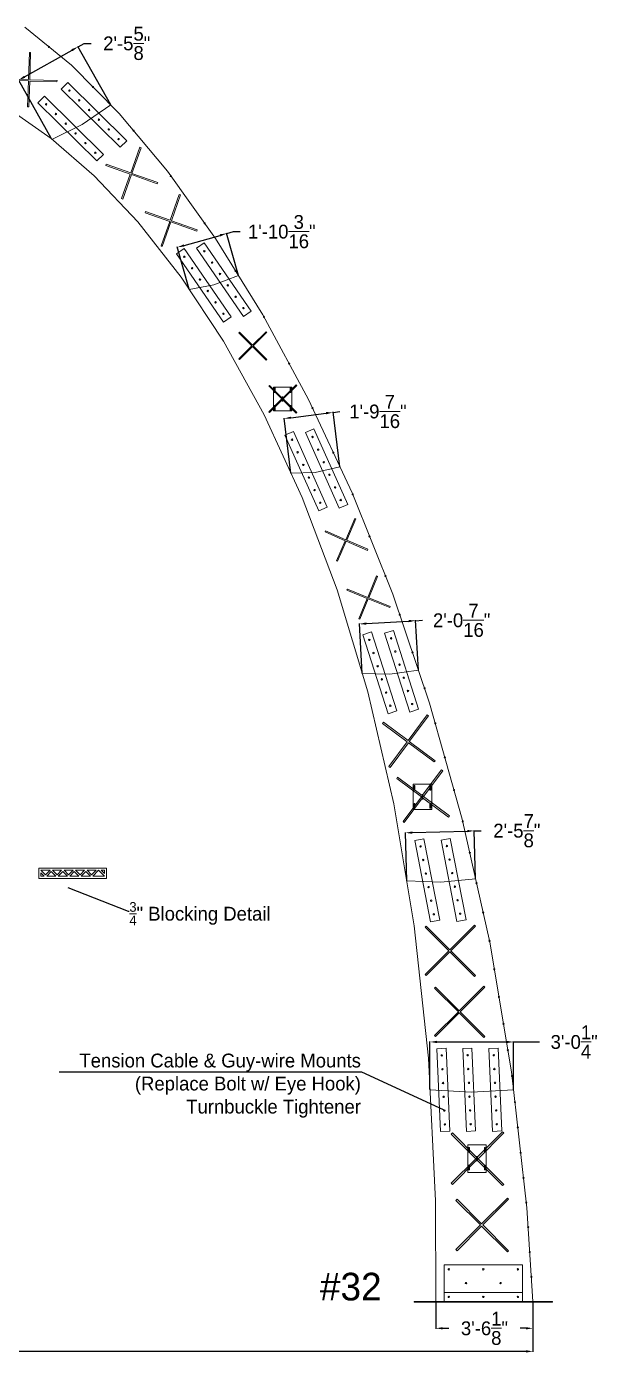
# Model space of a CAD drawing. Extents: x -465 to 2240, y 244 to 1462.
# Drawn here: x 1018 to 1271, y 347 to 929 of the extents above; entities that cross this region are included whole.
import ezdxf
from ezdxf import colors
from ezdxf.entities.mleader import LeaderData, LeaderLine
from ezdxf.math import Vec2, Vec3

# ---------------------------------------------------------------- set-up
doc = ezdxf.new("R2010")
doc.units = 0
doc.header["$MEASUREMENT"] = 0
doc.layers.get('0').update_dxf_attribs({"linetype": 'CONTINUOUS', "lineweight": 9})
doc.layers.get('Defpoints').update_dxf_attribs({"linetype": 'CONTINUOUS', "lineweight": 9})
for name, color, linetype, lineweight in [('Annotation', 7, 'CONTINUOUS', 9), ('Base Plates', 6, 'CONTINUOUS', 9), ('Compression Box', 1, 'CONTINUOUS', 9), ('Interior Blocking', 252, 'CONTINUOUS', 9), ('Joints', 3, 'CONTINUOUS', 9)]:
    doc.layers.add(name, color=color, linetype=linetype, lineweight=lineweight)
doc.dimstyles.get("Standard").update_dxf_attribs({"dimtxt": 0.18, "dimasz": 0.18, "dimexe": 0.18, "dimexo": 0.0625, "dimgap": 0.09, "dimtad": 0, "dimtih": 1, "dimtoh": 1, "dimdec": 4, "dimzin": 0, "dimdsep": 46, "dimtxsty": 'Standard', "dimcen": 0.09, "dimadec": 0, "dimazin": 0, "dimtfac": 1, "dimtdec": 4, "dimtofl": 0, "dimtmove": 2, "dimatfit": 3, "dimfxl": 1, "dimtolj": 1, "dimtzin": 0, "dimarcsym": 0})

# ---------------------------------------------------------------- blocks, each defined once
blk = doc.blocks.new('*U138')
at = {"layer": 'Joints'}
blk.add_circle((0, 0), 0.312, dxfattribs=at)
blk = doc.blocks.new('*U139')
at = {"layer": 'Joints', "color": 0, "linetype": 'ByBlock', "lineweight": -2, "transparency": 16777216}
for p in [(0, 0), (0, -6), (0, -12), (0, -18), (0, -24), (0, -30)]:
    blk.add_blockref('*U138', p, dxfattribs=at)
blk = doc.blocks.new('*U156')
at = {"layer": 'Joints'}
blk.add_circle((0, 0), 0.312, dxfattribs=at)
blk = doc.blocks.new('*U157')
at = {"layer": 'Joints', "color": 0, "linetype": 'ByBlock', "lineweight": -2, "transparency": 16777216}
for p in [(0, 0), (0, -6), (0, -12), (0, -18), (0, -24), (0, -30)]:
    blk.add_blockref('*U156', p, dxfattribs=at)
blk = doc.blocks.new('*U158')
at = {"layer": 'Joints'}
blk.add_circle((0, 0), 0.312, dxfattribs=at)
blk = doc.blocks.new('*U159')
at = {"layer": 'Joints', "color": 0, "linetype": 'ByBlock', "lineweight": -2, "transparency": 16777216}
for p in [(0, 0), (0, -6), (0, -12), (0, -18), (0, -24), (0, -30)]:
    blk.add_blockref('*U158', p, dxfattribs=at)
blk = doc.blocks.new('*U148')
at = {"layer": 'Joints'}
blk.add_circle((0, 0), 0.313, dxfattribs=at)
blk = doc.blocks.new('*U149')
at = {"layer": 'Joints', "color": 0, "linetype": 'ByBlock', "lineweight": -2, "transparency": 16777216}
for p in [(0, 0), (0, -6), (0, -12), (0, -18), (0, -24), (0, -30)]:
    blk.add_blockref('*U148', p, dxfattribs=at)
blk = doc.blocks.new('*U150')
at = {"layer": 'Joints'}
blk.add_circle((0, 0), 0.312, dxfattribs=at)
blk = doc.blocks.new('*U151')
at = {"layer": 'Joints', "color": 0, "linetype": 'ByBlock', "lineweight": -2, "transparency": 16777216}
for p in [(0, 0), (0, -6), (0, -12), (0, -18), (0, -24), (0, -30)]:
    blk.add_blockref('*U150', p, dxfattribs=at)
blk = doc.blocks.new('*U160')
at = {"layer": 'Joints'}
blk.add_circle((0, 0), 0.312, dxfattribs=at)
blk = doc.blocks.new('*U161')
at = {"layer": 'Joints', "color": 0, "linetype": 'ByBlock', "lineweight": -2, "transparency": 16777216}
for p in [(0, 0), (0, -6), (0, -12), (0, -18), (0, -24), (0, -30)]:
    blk.add_blockref('*U160', p, dxfattribs=at)
blk = doc.blocks.new('*U140')
at = {"layer": 'Joints'}
blk.add_circle((0, 0), 0.312, dxfattribs=at)
blk = doc.blocks.new('*U141')
at = {"layer": 'Joints', "color": 0, "linetype": 'ByBlock', "lineweight": -2, "transparency": 16777216}
for p in [(0, 0), (0, -6), (0, -12), (0, -18), (0, -24), (0, -30)]:
    blk.add_blockref('*U140', p, dxfattribs=at)
blk = doc.blocks.new('*U142')
at = {"layer": 'Joints'}
blk.add_circle((0, 0), 0.312, dxfattribs=at)
blk = doc.blocks.new('*U143')
at = {"layer": 'Joints', "color": 0, "linetype": 'ByBlock', "lineweight": -2, "transparency": 16777216}
for p in [(0, 0), (0, -6), (0, -12), (0, -18), (0, -24), (0, -30)]:
    blk.add_blockref('*U142', p, dxfattribs=at)
blk = doc.blocks.new('*U144')
at = {"layer": 'Joints'}
blk.add_circle((0, 0), 0.312, dxfattribs=at)
blk = doc.blocks.new('*U145')
at = {"layer": 'Joints', "color": 0, "linetype": 'ByBlock', "lineweight": -2, "transparency": 16777216}
for p in [(0, 0), (0, -6), (0, -12), (0, -18), (0, -24), (0, -30)]:
    blk.add_blockref('*U144', p, dxfattribs=at)
blk = doc.blocks.new('*U152')
at = {"layer": 'Joints'}
blk.add_circle((0, 0), 0.312, dxfattribs=at)
blk = doc.blocks.new('*U153')
at = {"layer": 'Joints', "color": 0, "linetype": 'ByBlock', "lineweight": -2, "transparency": 16777216}
for p in [(0, 0), (0, -6), (0, -12), (0, -18), (0, -24), (0, -30)]:
    blk.add_blockref('*U152', p, dxfattribs=at)
blk = doc.blocks.new('*U154')
at = {"layer": 'Joints'}
blk.add_circle((0, 0), 0.313, dxfattribs=at)
blk = doc.blocks.new('*U155')
at = {"layer": 'Joints', "color": 0, "linetype": 'ByBlock', "lineweight": -2, "transparency": 16777216}
for p in [(0, 0), (0, -6), (0, -12), (0, -18), (0, -24), (0, -30)]:
    blk.add_blockref('*U154', p, dxfattribs=at)
blk = doc.blocks.new('*U164')
at = {"layer": 'Joints'}
blk.add_circle((0, 0), 0.312, dxfattribs=at)
blk = doc.blocks.new('*U165')
at = {"layer": 'Joints', "color": 0, "linetype": 'ByBlock', "lineweight": -2, "transparency": 16777216}
for p in [(0, 0), (0, -6), (0, -12), (0, -18), (0, -24), (0, -30)]:
    blk.add_blockref('*U164', p, dxfattribs=at)
blk = doc.blocks.new('*U166')
at = {"layer": 'Joints'}
blk.add_circle((0, 0), 0.312, dxfattribs=at)
blk = doc.blocks.new('*U167')
at = {"layer": 'Joints', "color": 0, "linetype": 'ByBlock', "lineweight": -2, "transparency": 16777216}
for p in [(0, 0), (0, -6), (0, -12), (0, -18), (0, -24), (0, -30)]:
    blk.add_blockref('*U166', p, dxfattribs=at)
blk = doc.blocks.new('*U146')
at = {"layer": 'Joints'}
blk.add_circle((0, 0), 0.312, dxfattribs=at)
blk = doc.blocks.new('*U147')
at = {"layer": 'Joints', "color": 0, "linetype": 'ByBlock', "lineweight": -2, "transparency": 16777216}
for p in [(0, 0), (0, -6), (0, -12), (0, -18), (0, -24), (0, -30)]:
    blk.add_blockref('*U146', p, dxfattribs=at)
blk = doc.blocks.new('*D187')
at = {"layer": 'Annotation', "color": 0, "lineweight": -2, "transparency": 16777216}
for p, q in [((688.59, 375.81), (688.59, 354.04)), ((1237.7, 375.81), (1237.7, 354.04)), ((691.59, 354.22), (944.65, 354.22)), ((1234.7, 354.22), (981.65, 354.22))]:
    blk.add_line(p, q, dxfattribs=at)
at = {"layer": 'Annotation', "color": 0, "lineweight": 15, "transparency": 16777216}
for points in [[(691.59, 354.72), (691.59, 353.72), (688.59, 354.22)], [(1234.7, 354.72), (1234.7, 353.72), (1237.7, 354.22)]]:
    blk.add_solid(points, dxfattribs=at)
at = {"layer": 'Defpoints', "color": 0, "lineweight": 15, "transparency": 16777216}
for p in [(688.59, 375.87), (1237.7, 375.87), (1237.7, 354.22)]:
    blk.add_point(p, dxfattribs=at)
at = {"layer": 'Annotation', "color": 0, "transparency": 16777216, "insert": (963.15, 354.22), "char_height": 6, "attachment_point": 5}
blk.add_mtext('\\A1;45\'-9{\\H1.000000x;\\S1/8;}"', dxfattribs=at)
blk = doc.blocks.new('*D189')
at = {"layer": 'Annotation', "color": 0, "lineweight": -2, "transparency": 16777216}
for p, q in [((1195.57, 375.81), (1195.57, 364.07)), ((1237.7, 375.81), (1237.7, 364.07)), ((1198.57, 364.25), (1201.14, 364.25)), ((1234.7, 364.25), (1232.14, 364.25))]:
    blk.add_line(p, q, dxfattribs=at)
at = {"layer": 'Annotation', "color": 0, "lineweight": 15, "transparency": 16777216}
for points in [[(1198.57, 364.75), (1198.57, 363.75), (1195.57, 364.25)], [(1234.7, 364.75), (1234.7, 363.75), (1237.7, 364.25)]]:
    blk.add_solid(points, dxfattribs=at)
at = {"layer": 'Defpoints', "color": 0, "lineweight": 15, "transparency": 16777216}
for p in [(1195.57, 375.87), (1237.7, 375.87), (1237.7, 364.25)]:
    blk.add_point(p, dxfattribs=at)
at = {"layer": 'Annotation', "color": 0, "transparency": 16777216, "insert": (1216.64, 364.25), "char_height": 6, "attachment_point": 5}
blk.add_mtext('\\A1;3\'-6{\\H1.000000x;\\S1/8;}"', dxfattribs=at)
blk = doc.blocks.new('*D190')
at = {"layer": 'Annotation', "color": 0, "lineweight": -2, "transparency": 16777216}
for p, q in [((1193, 467.93), (1193, 488.79)), ((1196, 488.61), (1226.26, 488.61)), ((1229.26, 467.93), (1229.26, 488.79)), ((1229.26, 488.61), (1240.57, 488.61))]:
    blk.add_line(p, q, dxfattribs=at)
at = {"layer": 'Annotation', "color": 0, "lineweight": 15, "transparency": 16777216}
for points in [[(1196, 489.11), (1196, 488.11), (1193, 488.61)], [(1226.26, 489.11), (1226.26, 488.11), (1229.26, 488.61)]]:
    blk.add_solid(points, dxfattribs=at)
at = {"layer": 'Defpoints', "color": 0, "lineweight": 15, "transparency": 16777216}
for p in [(1229.26, 488.61), (1193, 467.87), (1229.26, 467.87)]:
    blk.add_point(p, dxfattribs=at)
at = {"layer": 'Annotation', "color": 0, "transparency": 16777216, "insert": (1255.57, 488.61), "char_height": 6, "attachment_point": 5}
blk.add_mtext('\\A1;3\'-0{\\H1.000000x;\\S1/4;}"', dxfattribs=at)
blk = doc.blocks.new('*D191')
at = {"layer": 'Annotation', "color": 0, "lineweight": -2, "transparency": 16777216}
for p, q in [((1182.92, 558.62), (1182.33, 579.62)), ((1185.33, 579.53), (1209.21, 580.2)), ((1212.8, 559.47), (1212.2, 580.47)), ((1212.21, 580.29), (1215.2, 580.37))]:
    blk.add_line(p, q, dxfattribs=at)
at = {"layer": 'Annotation', "color": 0, "lineweight": 15, "transparency": 16777216}
for points in [[(1185.32, 580.03), (1185.34, 579.03), (1182.33, 579.44)], [(1209.19, 580.7), (1209.22, 579.7), (1212.21, 580.29)]]:
    blk.add_solid(points, dxfattribs=at)
at = {"layer": 'Defpoints', "color": 0, "lineweight": 15, "transparency": 16777216}
for p in [(1212.21, 580.29), (1212.8, 559.41), (1182.92, 558.56)]:
    blk.add_point(p, dxfattribs=at)
at = {"layer": 'Annotation', "color": 0, "transparency": 16777216, "insert": (1230.7, 580.37), "char_height": 6, "attachment_point": 5}
blk.add_mtext('\\A1;2\'-5{\\H1.000000x;\\S7/8;}"', dxfattribs=at)
blk = doc.blocks.new('*D192')
at = {"layer": 'Annotation', "color": 0, "lineweight": -2, "transparency": 16777216}
for p, q in [((1163.62, 648.67), (1162.35, 670.32)), ((1165.36, 670.32), (1183.76, 671.4)), ((1188.02, 650.11), (1186.75, 671.76)), ((1186.76, 671.58), (1189.75, 671.75))]:
    blk.add_line(p, q, dxfattribs=at)
at = {"layer": 'Annotation', "color": 0, "lineweight": 15, "transparency": 16777216}
for points in [[(1165.33, 670.82), (1165.39, 669.82), (1162.36, 670.14)], [(1183.73, 671.9), (1183.79, 670.9), (1186.76, 671.58)]]:
    blk.add_solid(points, dxfattribs=at)
at = {"layer": 'Defpoints', "color": 0, "lineweight": 15, "transparency": 16777216}
for p in [(1186.76, 671.58), (1163.62, 648.61), (1188.02, 650.04)]:
    blk.add_point(p, dxfattribs=at)
at = {"layer": 'Annotation', "color": 0, "transparency": 16777216, "insert": (1206.75, 671.75), "char_height": 6, "attachment_point": 5}
blk.add_mtext('\\A1;2\'-0{\\H1.000000x;\\S7/16;}"', dxfattribs=at)
blk = doc.blocks.new('*D193')
at = {"layer": 'Annotation', "color": 0, "lineweight": -2, "transparency": 16777216}
for p, q in [((1132.67, 735.71), (1129.65, 759.53)), ((1132.65, 759.73), (1147.96, 761.67)), ((1153.93, 738.41), (1150.91, 762.23)), ((1150.94, 762.05), (1153.91, 762.43))]:
    blk.add_line(p, q, dxfattribs=at)
at = {"layer": 'Annotation', "color": 0, "lineweight": 15, "transparency": 16777216}
for points in [[(1132.59, 760.23), (1132.71, 759.24), (1129.67, 759.35)], [(1147.9, 762.17), (1148.02, 761.18), (1150.94, 762.05)]]:
    blk.add_solid(points, dxfattribs=at)
at = {"layer": 'Defpoints', "color": 0, "lineweight": 15, "transparency": 16777216}
for p in [(1150.94, 762.05), (1132.68, 735.65), (1153.94, 738.34)]:
    blk.add_point(p, dxfattribs=at)
at = {"layer": 'Annotation', "color": 0, "transparency": 16777216, "insert": (1170.41, 762.43), "char_height": 6, "attachment_point": 5}
blk.add_mtext('\\A1;1\'-9{\\H1.000000x;\\S7/16;}"', dxfattribs=at)
blk = doc.blocks.new('*D194')
at = {"layer": 'Annotation', "color": 0, "lineweight": -2, "transparency": 16777216}
for p, q in [((1086.28, 834.55), (1101.89, 838.93)), ((1109.89, 821.51), (1104.73, 839.91)), ((1104.78, 839.74), (1107.67, 840.55)), ((1107.67, 840.55), (1110.67, 840.55)), ((1088.5, 815.52), (1083.34, 833.92))]:
    blk.add_line(p, q, dxfattribs=at)
at = {"layer": 'Annotation', "color": 0, "lineweight": 15, "transparency": 16777216}
for points in [[(1101.76, 839.41), (1102.03, 838.45), (1104.78, 839.74)], [(1086.14, 835.03), (1086.41, 834.07), (1083.39, 833.74)]]:
    blk.add_solid(points, dxfattribs=at)
at = {"layer": 'Defpoints', "color": 0, "lineweight": 15, "transparency": 16777216}
for p in [(1104.78, 839.74), (1109.9, 821.45), (1088.51, 815.46)]:
    blk.add_point(p, dxfattribs=at)
at = {"layer": 'Annotation', "color": 0, "transparency": 16777216, "insert": (1128.67, 840.55), "char_height": 6, "attachment_point": 5}
blk.add_mtext('\\A1;1\'-10{\\H1.000000x;\\S3/16;}"', dxfattribs=at)
blk = doc.blocks.new('*D195')
at = {"layer": 'Annotation', "color": 0, "lineweight": -2, "transparency": 16777216}
for p, q in [((1054.44, 895.59), (1040.19, 920.98)), ((1040.27, 920.82), (1042.89, 922.29)), ((1042.89, 922.29), (1045.89, 922.29)), ((1017.08, 907.8), (1037.66, 919.35)), ((1028.62, 881.1), (1014.38, 906.49))]:
    blk.add_line(p, q, dxfattribs=at)
at = {"layer": 'Annotation', "color": 0, "lineweight": 15, "transparency": 16777216}
for points in [[(1037.41, 919.79), (1037.9, 918.91), (1040.27, 920.82)], [(1016.83, 908.23), (1017.32, 907.36), (1014.46, 906.33)]]:
    blk.add_solid(points, dxfattribs=at)
at = {"layer": 'Defpoints', "color": 0, "lineweight": 15, "transparency": 16777216}
for p in [(1040.27, 920.82), (1054.47, 895.54), (1028.66, 881.05)]:
    blk.add_point(p, dxfattribs=at)
at = {"layer": 'Annotation', "color": 0, "transparency": 16777216, "insert": (1061.39, 922.29), "char_height": 6, "attachment_point": 5}
blk.add_mtext('\\A1;2\'-5{\\H1.000000x;\\S5/8;}"', dxfattribs=at)

msp = doc.modelspace()

# ---------------------------------------------------------------- linework, layer by layer
for p, q in [((1054.46664, 895.53698), (1042.02941, 887.07024)), ((1042.02941, 887.07024), (1029.12812, 880.63569)), ((1109.90642, 821.45424), (1099.18612, 817.41808)), ((1099.18612, 817.41808), (1088.51212, 815.46122)), ((1143.11915, 735.96859), (1132.67628, 735.64922)), ((1153.93981, 738.34423), (1143.11915, 735.96859)), ((1175.62606, 648.31452), (1163.62493, 648.61145)), ((1175.62606, 648.31452), (1188.02348, 650.04382)), ((1197.72184, 557.97849), (1212.79737, 559.40718)), ((1197.72184, 557.97849), (1182.92322, 558.56137)), ((1211.04934, 466.86584), (1192.9975, 467.87206)), ((1211.04934, 466.86584), (1229.26451, 467.86309))]:
    msp.add_line(p, q)
msp.add_lwpolyline([(1017.21086, 929.32751), (1037.35891, 912.80611), (1058.06137, 891.90577), (1079.01284, 866.77907), (1099.90792, 837.57856), (1120.44119, 804.45683), (1140.30725, 767.56644), (1159.2007, 727.05996), (1176.81612, 683.08996), (1192.84811, 635.80901), (1206.99127, 585.36968), (1218.94018, 531.92454), (1228.38944, 475.62615), (1235.03365, 416.62709), (1237.70393, 375.86935), (1195.56649, 375.86935), (1195.36337, 419.67402), (1192.3203, 481.58236), (1186.19661, 538.99396), (1177.32472, 591.97817), (1166.03702, 640.60435), (1152.66592, 684.94186), (1137.54383, 725.06005), (1121.00315, 761.02829), (1103.37628, 792.91593), (1084.99563, 820.79234), (1066.19361, 844.72686), (1047.30262, 864.78885), (1028.65507, 881.04768), (1010.58335, 893.57271)])
for centre in [(1027.64114, 920.77468), (1046.69668, 903.37909), (1064.30415, 884.41893), (1080.50404, 864.69515), (1095.21316, 844.1394), (1108.60661, 823.54692), (1120.92807, 803.55272), (1131.87753, 783.22005), (1142.0247, 763.88433), (1151.02212, 744.59436), (1159.46044, 726.41161), (1166.7736, 708.15719), (1173.67107, 690.94036), (1179.85176, 674.13738), (1185.39507, 657.78924), (1190.66235, 642.25519), (1195.31163, 627.02326), (1199.47024, 612.19224), (1203.44916, 598.00206), (1207.22367, 584.33022), (1210.27369, 570.68805), (1213.21077, 557.55106), (1216.04966, 544.85327), (1218.80355, 532.53567), (1220.90464, 520.22037), (1222.91734, 508.22877), (1224.88086, 496.53015), (1226.80285, 485.07903), (1228.59529, 473.79827), (1229.86417, 462.5309), (1231.11279, 451.44342), (1232.34541, 440.49809), (1233.56606, 429.65898), (1234.77864, 418.89152), (1235.59131, 408.11522), (1236.29552, 397.36658), (1236.9991, 386.62901)]:
    msp.add_circle(centre, 0.25)
at = {"layer": 'Base Plates'}
for points in [[(1233.13689, 379.86935), (1199.13689, 379.86935), (1199.13689, 391.86935), (1233.13689, 391.86935)], [(1233.13689, 379.86935), (1233.13689, 375.86935), (1199.13689, 375.86935), (1199.13689, 379.86935)], [(1246.13689, 375.86935), (1246.13689, 375.61935), (1186.13689, 375.61935), (1186.13689, 375.86935)]]:
    msp.add_lwpolyline(points, close=True, dxfattribs=at)
for centre in [(1201.13689, 389.86935), (1216.13689, 389.86935), (1231.13689, 389.86935), (1208.63689, 383.86935), (1223.63689, 383.86935), (1201.13689, 377.86935), (1216.13689, 377.86935), (1231.13689, 377.86935)]:
    msp.add_circle(centre, 0.3125, dxfattribs=at)
at = {"layer": 'Compression Box'}
for points in [[(1133.02026, 762.72823), (1125.02026, 762.72823), (1125.02026, 772.98355), (1133.02026, 772.98355)], [(1125.39526, 772.73933), (1125.77026, 772.73933), (1125.77026, 770.73933), (1125.39526, 770.73933)], [(1132.64526, 772.73933), (1132.27026, 772.73933), (1132.27026, 770.73933), (1132.64526, 770.73933)], [(1125.39526, 762.97746), (1125.77026, 762.97746), (1125.77026, 764.97746), (1125.39526, 764.97746)], [(1128.83276, 768.85589), (1129.20776, 768.85589), (1129.20776, 766.85589), (1128.83276, 766.85589)], [(1132.64526, 762.97746), (1132.27026, 762.97746), (1132.27026, 764.97746), (1132.64526, 764.97746)], [(1193.7357, 589.6124), (1185.7357, 589.6124), (1185.7357, 600.58409), (1193.7357, 600.58409)], [(1186.1107, 599.98168), (1186.4857, 599.98168), (1186.4857, 597.98168), (1186.1107, 597.98168)], [(1189.5482, 596.09824), (1189.9232, 596.09824), (1189.9232, 594.09824), (1189.5482, 594.09824)], [(1193.3607, 599.98168), (1192.9857, 599.98168), (1192.9857, 597.98168), (1193.3607, 597.98168)], [(1186.1107, 590.21981), (1186.4857, 590.21981), (1186.4857, 592.21981), (1186.1107, 592.21981)], [(1193.3607, 590.21981), (1192.9857, 590.21981), (1192.9857, 592.21981), (1193.3607, 592.21981)], [(1217.36453, 431.9834), (1209.36453, 431.9834), (1209.36453, 443.86196), (1217.36453, 443.86196)], [(1209.73953, 442.80611), (1210.11453, 442.80611), (1210.11453, 440.80611), (1209.73953, 440.80611)], [(1216.98953, 442.80611), (1216.61453, 442.80611), (1216.61453, 440.80611), (1216.98953, 440.80611)], [(1213.17703, 438.92268), (1213.55203, 438.92268), (1213.55203, 436.92268), (1213.17703, 436.92268)], [(1209.73953, 433.04425), (1210.11453, 433.04425), (1210.11453, 435.04425), (1209.73953, 435.04425)], [(1216.98953, 433.04425), (1216.61453, 433.04425), (1216.61453, 435.04425), (1216.98953, 435.04425)]]:
    msp.add_lwpolyline(points, close=True, dxfattribs=at)
at = {"layer": 'Interior Blocking'}
for p, q in [((1024.17293, 563.15235), (1026.1426, 561.18268)), ((1024.17293, 562.09169), (1025.61227, 560.65235)), ((1026.1426, 561.18268), (1028.11227, 563.15235)), ((1026.67293, 560.65235), (1028.6426, 562.62202)), ((1028.6426, 562.62202), (1030.61227, 560.65235)), ((1029.17293, 563.15235), (1031.1426, 561.18268)), ((1031.1426, 561.18268), (1033.11227, 563.15235)), ((1031.67293, 560.65235), (1033.6426, 562.62202)), ((1033.6426, 562.62202), (1035.61227, 560.65235)), ((1034.17293, 563.15235), (1036.1426, 561.18268)), ((1036.1426, 561.18268), (1038.11227, 563.15235)), ((1036.67293, 560.65235), (1038.6426, 562.62202)), ((1038.6426, 562.62202), (1040.61227, 560.65235)), ((1039.17293, 563.15235), (1041.1426, 561.18268)), ((1041.1426, 561.18268), (1043.11227, 563.15235)), ((1041.67293, 560.65235), (1043.6426, 562.62202)), ((1043.6426, 562.62202), (1045.61227, 560.65235)), ((1044.17293, 563.15235), (1046.1426, 561.18268)), ((1046.1426, 561.18268), (1048.11227, 563.15235)), ((1046.67293, 560.65235), (1049.17293, 563.15235)), ((1049.17293, 563.15235), (1051.67293, 560.65235)), ((1050.23359, 563.15235), (1051.67293, 561.71301))]:
    msp.add_line(p, q, dxfattribs=at)
for points in [[(1019.28924, 906.52148), (1019.68255, 918.36389), (1019.12036, 918.38256), (1018.72705, 906.54015)], [(1018.70838, 905.97796), (1007.42816, 906.35259), (1007.44683, 906.91478), (1018.72705, 906.54015)], [(1018.70838, 905.97796), (1018.33375, 894.69774), (1018.89594, 894.67906), (1019.27057, 905.95929)], [(1019.28924, 906.52148), (1031.13166, 906.12817), (1031.11298, 905.56598), (1019.27057, 905.95929)], [(1063.65605, 865.83751), (1067.62052, 877.00354), (1067.09044, 877.19175), (1063.12597, 866.02571)], [(1062.93777, 865.49563), (1052.30181, 869.2719), (1052.49001, 869.80198), (1063.12597, 866.02571)], [(1062.93777, 865.49563), (1059.1615, 854.85968), (1059.69158, 854.67147), (1063.46785, 865.30743)], [(1063.65605, 865.83751), (1074.82209, 861.87304), (1074.63388, 861.34296), (1063.46785, 865.30743)], [(1080.76353, 845.30024), (1084.728, 856.46628), (1084.19792, 856.65448), (1080.23345, 845.48845)], [(1080.04525, 844.95836), (1069.40929, 848.73463), (1069.59749, 849.26471), (1080.23345, 845.48845)], [(1080.04525, 844.95836), (1076.26898, 834.32241), (1076.79906, 834.13421), (1080.57533, 844.77016)], [(1080.76353, 845.30024), (1091.92957, 841.33577), (1091.74136, 840.80569), (1080.57533, 844.77016)], [(1115.67216, 790.88322), (1110.02894, 796.52644), (1110.31019, 796.80769), (1115.95341, 791.16447)], [(1116.23466, 790.88322), (1122.15913, 796.80769), (1121.87788, 797.08894), (1115.95341, 791.16447)], [(1115.67216, 790.88322), (1110.02894, 785.24), (1110.31019, 784.95875), (1115.95341, 790.60197)], [(1116.23466, 790.88322), (1122.15913, 784.95875), (1121.87788, 784.6775), (1115.95341, 790.60197)], [(1128.73901, 767.85589), (1123.09579, 773.49911), (1123.37704, 773.78036), (1129.02026, 768.13714)], [(1129.30151, 767.85589), (1135.22598, 773.78036), (1134.94473, 774.06161), (1129.02026, 768.13714)], [(1128.73901, 767.85589), (1123.09579, 762.21267), (1123.37704, 761.93142), (1129.02026, 767.57464)], [(1129.30151, 767.85589), (1135.22598, 761.93142), (1134.94473, 761.65017), (1129.02026, 767.57464)], [(1156.85161, 706.56336), (1160.85403, 715.76727), (1160.41709, 715.95727), (1156.41468, 706.75336)], [(1156.22467, 706.31643), (1147.4577, 710.12884), (1147.6477, 710.56577), (1156.41468, 706.75336)], [(1156.22467, 706.31643), (1152.41226, 697.54945), (1152.84919, 697.35944), (1156.66161, 706.12642)], [(1156.85161, 706.56336), (1166.05552, 702.56094), (1165.86552, 702.12401), (1156.66161, 706.12642)], [(1166.42075, 681.5206), (1170.22008, 690.81019), (1169.77908, 690.99055), (1165.97975, 681.70097)], [(1165.79938, 681.25996), (1156.9508, 684.87893), (1157.13116, 685.31993), (1165.97975, 681.70097)], [(1165.79938, 681.25996), (1162.18041, 672.41138), (1162.62142, 672.23102), (1166.24038, 681.0796)], [(1166.42075, 681.5206), (1175.71033, 677.72127), (1175.52997, 677.28027), (1166.24038, 681.0796)], [(1184.01508, 619.09074), (1192.36366, 630.31917), (1191.83061, 630.7155), (1183.48204, 619.48707)], [(1183.08571, 618.95403), (1172.39032, 626.90628), (1172.78665, 627.43932), (1183.48204, 619.48707)], [(1183.08571, 618.95403), (1175.13346, 608.25864), (1175.6665, 607.86231), (1183.61875, 618.5577)], [(1184.01508, 619.09074), (1195.24351, 610.74216), (1194.84718, 610.20912), (1183.61875, 618.5577)], [(1190.17718, 595.19077), (1198.52576, 606.4192), (1197.99272, 606.81553), (1189.64414, 595.5871)], [(1189.24781, 595.05406), (1178.55242, 603.00631), (1178.94875, 603.53935), (1189.64414, 595.5871)], [(1189.24781, 595.05406), (1181.29556, 584.35867), (1181.8286, 583.96234), (1189.78085, 594.65773)], [(1190.17718, 595.19077), (1201.40561, 586.84219), (1201.00928, 586.30915), (1189.78085, 594.65773)], [(1028.11227, 563.15235), (1024.17293, 563.15235)], [(1024.17293, 562.09169), (1024.17293, 560.65235), (1025.61227, 560.65235)], [(1026.67293, 560.65235), (1030.61227, 560.65235)], [(1033.11227, 563.15235), (1029.17293, 563.15235)], [(1031.67293, 560.65235), (1035.61227, 560.65235)], [(1038.11227, 563.15235), (1034.17293, 563.15235)], [(1036.67293, 560.65235), (1040.61227, 560.65235)], [(1043.11227, 563.15235), (1039.17293, 563.15235)], [(1041.67293, 560.65235), (1045.61227, 560.65235)], [(1048.11227, 563.15235), (1044.17293, 563.15235)], [(1046.67293, 560.65235), (1051.67293, 560.65235)], [(1051.67293, 561.71301), (1051.67293, 563.15235), (1050.23359, 563.15235)], [(1201.18452, 528.21473), (1190.90621, 538.49305), (1191.33332, 538.92016), (1201.61163, 528.64184)], [(1202.03874, 528.21473), (1212.74417, 538.92016), (1212.31706, 539.34727), (1201.61163, 528.64184)], [(1201.18452, 528.21473), (1190.90621, 517.93641), (1191.33332, 517.5093), (1201.61163, 527.78762)], [(1202.03874, 528.21473), (1212.74417, 517.5093), (1212.31706, 517.08219), (1201.61163, 527.78762)], [(1206.15897, 501.63934), (1216.8644, 512.34477), (1216.43729, 512.77188), (1205.73186, 502.06645)], [(1205.30475, 501.63934), (1195.02643, 511.91766), (1195.45354, 512.34477), (1205.73186, 502.06645)], [(1205.30475, 501.63934), (1195.02643, 491.36102), (1195.45354, 490.93391), (1205.73186, 501.21223)], [(1206.15897, 501.63934), (1216.8644, 490.93391), (1216.43729, 490.5068), (1205.73186, 501.21223)], [(1212.8342, 437.92268), (1202.19325, 448.56364), (1202.72358, 449.09397), (1213.36453, 438.45301)], [(1213.89486, 437.92268), (1225.06615, 449.09397), (1224.53582, 449.6243), (1213.36453, 438.45301)], [(1212.8342, 437.92268), (1202.19325, 427.28172), (1202.72358, 426.75139), (1213.36453, 437.39235)], [(1213.89486, 437.92268), (1225.06615, 426.75139), (1224.53582, 426.22106), (1213.36453, 437.39235)], [(1214.87413, 409.11595), (1204.23317, 419.75691), (1204.7635, 420.28724), (1215.40446, 409.64628)], [(1215.93479, 409.11595), (1227.10608, 420.28724), (1226.57575, 420.81757), (1215.40446, 409.64628)], [(1214.87413, 409.11595), (1204.23317, 398.47499), (1204.7635, 397.94466), (1215.40446, 408.58562)], [(1215.93479, 409.11595), (1227.10608, 397.94466), (1226.57575, 397.41433), (1215.40446, 408.58562)]]:
    msp.add_lwpolyline(points, dxfattribs=at)
msp.add_lwpolyline([(1023.17293, 564.15235), (1023.17293, 559.65235), (1052.67293, 559.65235), (1052.67293, 564.15235)], close=True, dxfattribs=at)
at = {"layer": 'Joints'}
for points in [[(1035.77565, 905.32007), (1061.40149, 880.03536), (1058.59208, 877.18805), (1032.96623, 902.47275)], [(1025.65569, 899.36864), (1051.28153, 874.08394), (1048.47212, 871.23662), (1022.84628, 896.52133)], [(1086.33002, 833.21437), (1106.69799, 803.53027), (1103.39975, 801.26716), (1083.03178, 830.95126)], [(1086.33002, 833.21437), (1106.69799, 803.53027), (1103.39975, 801.26716), (1083.03178, 830.95126)], [(1095.01878, 835.64829), (1115.38675, 805.96419), (1112.08852, 803.70108), (1091.72055, 833.38518)], [(1133.729, 753.73231), (1148.41097, 720.86226), (1144.75874, 719.23093), (1130.07677, 752.10098)], [(1142.62447, 754.92093), (1157.30644, 722.05089), (1153.65421, 720.41956), (1138.97224, 753.2896)], [(1167.6542, 666.69823), (1178.60028, 632.4027), (1174.78967, 631.18647), (1163.84359, 665.482)], [(1167.6542, 666.69823), (1178.60028, 632.4027), (1174.78967, 631.18647), (1163.84359, 665.482)], [(1177.14026, 667.37023), (1188.08634, 633.0747), (1184.27573, 631.85847), (1173.32964, 666.154)], [(1190.28548, 576.8608), (1197.2097, 541.53297), (1193.28439, 540.76362), (1186.36017, 576.09144)], [(1201.71688, 577.03277), (1208.64111, 541.70494), (1204.71579, 540.93558), (1197.79157, 576.26341)], [(1199.99682, 485.85616), (1201.60638, 449.89216), (1197.61038, 449.71332), (1196.00082, 485.67732)], [(1211.20016, 485.93647), (1212.80972, 449.97247), (1208.81372, 449.79363), (1207.20416, 485.75763)], [(1222.52799, 485.93647), (1224.13755, 449.97247), (1220.14155, 449.79363), (1218.53199, 485.75763)]]:
    msp.add_lwpolyline(points, close=True, dxfattribs=at)

# ---------------------------------------------------------------- block references
at = {"layer": 'Joints', "xscale": -1}
for name, p, rotation in [('*U161', (1036.50643, 901.78935), 45.3839158663161), ('*U147', (1026.38647, 895.83793), 45.3839158663161), ('*U165', (1086.37823, 829.60914), 34.456262175824), ('*U167', (1086.37823, 829.60914), 34.456262175824), ('*U151', (1095.067, 832.04306), 34.456262175824), ('*U149', (1142.02186, 751.3661), 24.06874529949105), ('*U155', (1133.12638, 750.17747), 24.06874529949105), ('*U159', (1176.14712, 663.90415), 17.70149350358997), ('*U153', (1166.66107, 663.23215), 17.70149350358997), ('*U145', (1188.89984, 573.53213), 11.08934644650155), ('*U157', (1200.33124, 573.7041), 11.08934644650155), ('*U143', (1198.13295, 482.76974), 2.562552872321601), ('*U141', (1209.33629, 482.85005), 2.562552872321601), ('*U139', (1220.66412, 482.85005), 2.562552872321601)]:
    msp.add_blockref(name, p, dxfattribs=dict(at, rotation=rotation))

# ---------------------------------------------------------------- texts
at = {"layer": 'Annotation', "insert": (1145.23045, 388.36045), "char_height": 12, "attachment_point": 1}
msp.add_mtext_dynamic_manual_height_columns('#32', width=40.8260776, gutter_width=1, heights=[0], dxfattribs=at)

# ---------------------------------------------------------------- dimensions: what is measured, and where the dimension line sits
at = {"layer": 'Annotation'}
for p1, p2, distance, picture, middle in [((1028.65507, 881.04768), (1054.46664, 895.53698), 28.99273, '*D195', (1061.39076, 922.28725)), ((1088.51212, 815.46122), (1109.9044, 821.45348), 18.98659, '*D194', (1128.67193, 840.54554)), ((1132.67628, 735.64922), (1153.93981, 738.34423), 23.89534, '*D193', (1170.41147, 762.42714)), ((1163.62493, 648.61145), (1188.02148, 650.04354), 21.56887, '*D192', (1206.7524, 671.75115)), ((1182.92322, 558.56137), (1212.79737, 559.40718), 20.89036, '*D191', (1230.70495, 580.37408))]:
    dim = msp.add_aligned_dim(p1=p1, p2=p2, distance=distance, dimstyle='Standard', override={"dimtxt": 6, "dimasz": 3, "dimgap": 1, "dimlunit": 4, "dimcen": 3, "dimtmove": 0}, dxfattribs=at)
    dim.commit()
    dim.dimension.update_dxf_attribs({"geometry": picture, "text_midpoint": middle})
dim = msp.add_linear_dim(base=(1229.26451, 488.61456), p1=(1192.9975, 467.87206), p2=(1229.26451, 467.87206), dimstyle='Standard', override={"dimtxt": 6, "dimasz": 3, "dimgap": 1, "dimlunit": 4, "dimcen": 3, "dimtmove": 0}, dxfattribs=at)
dim.commit()
dim.dimension.update_dxf_attribs({"geometry": '*D190', "text_midpoint": (1255.57152, 488.61456), "dimtype": 160})
for base, p1, picture, middle in [((1237.70393, 354.22006), (688.59077, 375.86935), '*D187', (963.14735, 354.22006)), ((1237.70393, 364.25166), (1195.56649, 375.86935), '*D189', (1216.63521, 364.25166))]:
    dim = msp.add_linear_dim(base=base, p1=p1, p2=(1237.70393, 375.86935), dimstyle='Standard', override={"dimtxt": 6, "dimasz": 3, "dimgap": 1, "dimlunit": 4, "dimcen": 3, "dimtmove": 0}, dxfattribs=at)
    dim.commit()
    dim.dimension.update_dxf_attribs({"geometry": picture, "text_midpoint": middle})

# ---------------------------------------------------------------- leaders
ml = msp.add_multileader_mtext('Standard', dxfattribs=at)
ml.set_content('\\A1;{\\H0.7x;\\S3/4;}" Blocking Detail', color=256)
ml.set_leader_properties()
ml.build(insert=Vec2(0, 0))
ml.multileader.update_dxf_attribs({"text_right_attachment_type": 6, "dogleg_length": 0.36, "arrow_head_size": 0.18})
ctx = ml.context
ctx.base_point, ctx.char_height, ctx.arrow_head_size, ctx.landing_gap_size, ctx.plane_origin = Vec3(1062.43895, 545.35595), 6, 0.18, 0.09, Vec3(1185.71142, 510.4579)
ctx.right_attachment = 6
notes = []
notes.append((ctx, [(1, (1, 1, 0), (1062.07895, 545.35595), (1, 0), 0.36, [(0, [(1035.58919, 555.81341)], 0, [])])]))
ctx.mtext.insert, ctx.mtext.flow_direction = Vec3(1062.52895, 549.35595), 5
ml = msp.add_multileader_mtext('Standard', dxfattribs=at)
ml.set_content('Tension Cable & Guy-wire Mounts \\P(Replace Bolt w/ Eye Hook) \\PTurnbuckle Tightener  ', color=256)
ml.set_leader_properties()
ml.build(insert=Vec2(0, 0))
ml.multileader.update_dxf_attribs({"text_right_attachment_type": 6, "dogleg_length": 0.36, "arrow_head_size": 0.18})
ctx = ml.context
ctx.base_point, ctx.char_height, ctx.arrow_head_size, ctx.landing_gap_size, ctx.plane_origin = Vec3(989.94062, 479.54216), 6, 0.18, 0.09, Vec3(1199.01309, 459.0396)
ctx.right_attachment, ctx.text_align_type = 6, 2
notes.append((ctx, [(0, (1, 1, 0), (1163.48062, 475.54216), (-1, 0), 0.36, [(0, [(1199.01309, 459.0396)], 0, [])])]))
ctx.mtext.insert, ctx.mtext.alignment, ctx.mtext.flow_direction = Vec3(1163.03062, 483.54216), 3, 5
for ctx, leaders in notes:
    for number, flags, end, landing, length, lines in leaders:
        leader = LeaderData()
        leader.index, (leader.has_last_leader_line, leader.has_dogleg_vector, leader.attachment_direction) = number, flags
        leader.last_leader_point, leader.dogleg_vector, leader.dogleg_length = Vec3(end), Vec3(landing), length
        for number, points, colour, breaks in lines:
            line = LeaderLine()
            line.index, line.vertices, line.color, line.breaks = number, Vec3.list(points), colors.encode_raw_color(colour), breaks
            leader.lines.append(line)
        ctx.leaders.append(leader)

doc.saveas('drawing.dxf')
